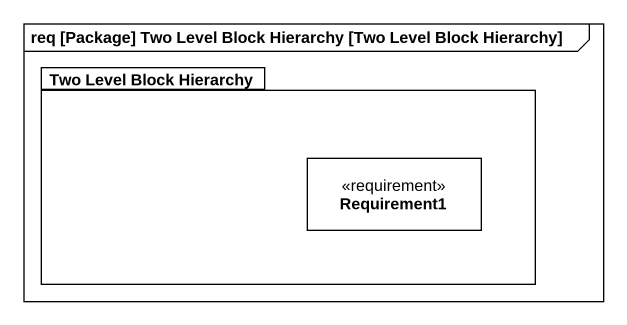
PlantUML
@startuml
mainframe req [Package] Two Level Block Hierarchy [Two Level Block Hierarchy]
hide circle
hide empty members
package "Two Level Block Hierarchy" as Two_Level_Block_Hierarchy {
  class Requirement1 <<requirement>>
}
@enduml
